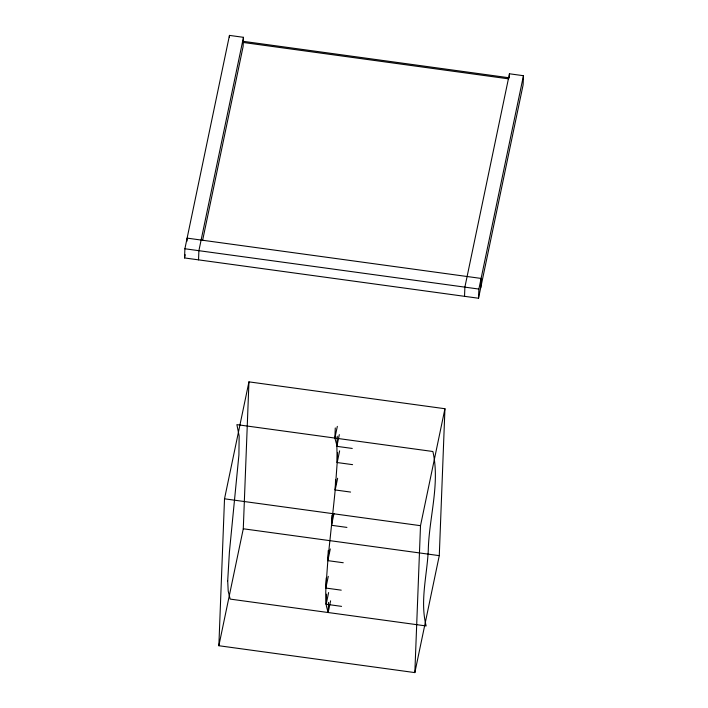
<?xml version="1.0" encoding="UTF-8"?>
<svg xmlns="http://www.w3.org/2000/svg" width="708" height="708" viewBox="0 0 708 708"><rect width="100%" height="100%" fill="white"/><g stroke="black" fill="none" stroke-linecap="round" stroke-linejoin="round"><path stroke-width="1.06" d="M326.229 577.949L325.698 594.304L326.167 604.251A149.388 12.363 -82.2 0 0 326.512 606.508L328.158 612.526L330.601 600.835M341.238 590.162L325.839 588.047L327.848 560.639A149.105 12.337 -82.2 0 1 328.556 553.337L334.477 497.255A149.105 12.337 -82.2 0 0 335.185 489.954L337.194 462.545L336.866 446.341A149.388 12.363 -82.2 0 0 336.521 444.084L334.884 438.066L335.273 427.959M464.528 296.325L464.882 287.147L509.459 73.782L523.46 75.703L523.106 84.88L478.528 298.245L184.54 257.942L184.894 248.765L229.472 35.4L243.472 37.32L243.118 46.498L202.594 240.463M187.001 241.189L187.116 238.127L481.104 278.43L480.75 287.616M198.541 259.863L198.895 250.685L243.472 37.32M229.392 37.444L229.472 35.4M218.852 645.731L224.516 498.813L248.951 381.86L444.943 408.728L439.279 555.647L414.844 672.6L218.852 645.731L243.286 528.779L248.951 381.86M341.566 606.367L326.167 604.251L326.556 594.154M343.247 562.745L327.848 560.639L328.238 550.541M328.158 612.526L328.547 602.428M346.92 527.407L331.521 525.301L331.91 515.194M350.584 492.069L335.185 489.954L335.574 479.856M352.265 448.447L336.866 446.341L337.256 436.234M352.593 464.652L337.194 462.545L337.583 452.439M414.844 672.6L420.508 525.681L444.943 408.728M478.528 298.245L478.882 289.059L523.46 75.703M509.3 77.862L509.459 73.782M184.54 257.942L185.213 254.712M334.884 438.066L337.327 426.366M336.866 446.341L339.309 434.641M337.194 462.545L339.636 450.846M335.185 489.954L337.627 478.263M331.521 525.301L333.964 513.601M327.848 560.639L330.291 548.939M325.839 588.047L328.282 576.356M326.167 604.251L328.609 592.561M242.809 41.276L508.822 77.738M242.658 42.392L508.671 78.862M184.894 248.765L478.882 289.059M224.516 498.813L420.508 525.681M243.286 528.779L439.279 555.647M227.702 580.87L228.215 591.171L230.162 599.092L426.154 625.96C419.791 601.207 427.128 575.206 428.278 550.187C428.977 517.805 440.252 483.732 432.88 451.5L236.888 424.632L239.154 435.978L238.915 454.925L229.401 552.143L227.702 580.87"/></g></svg>
